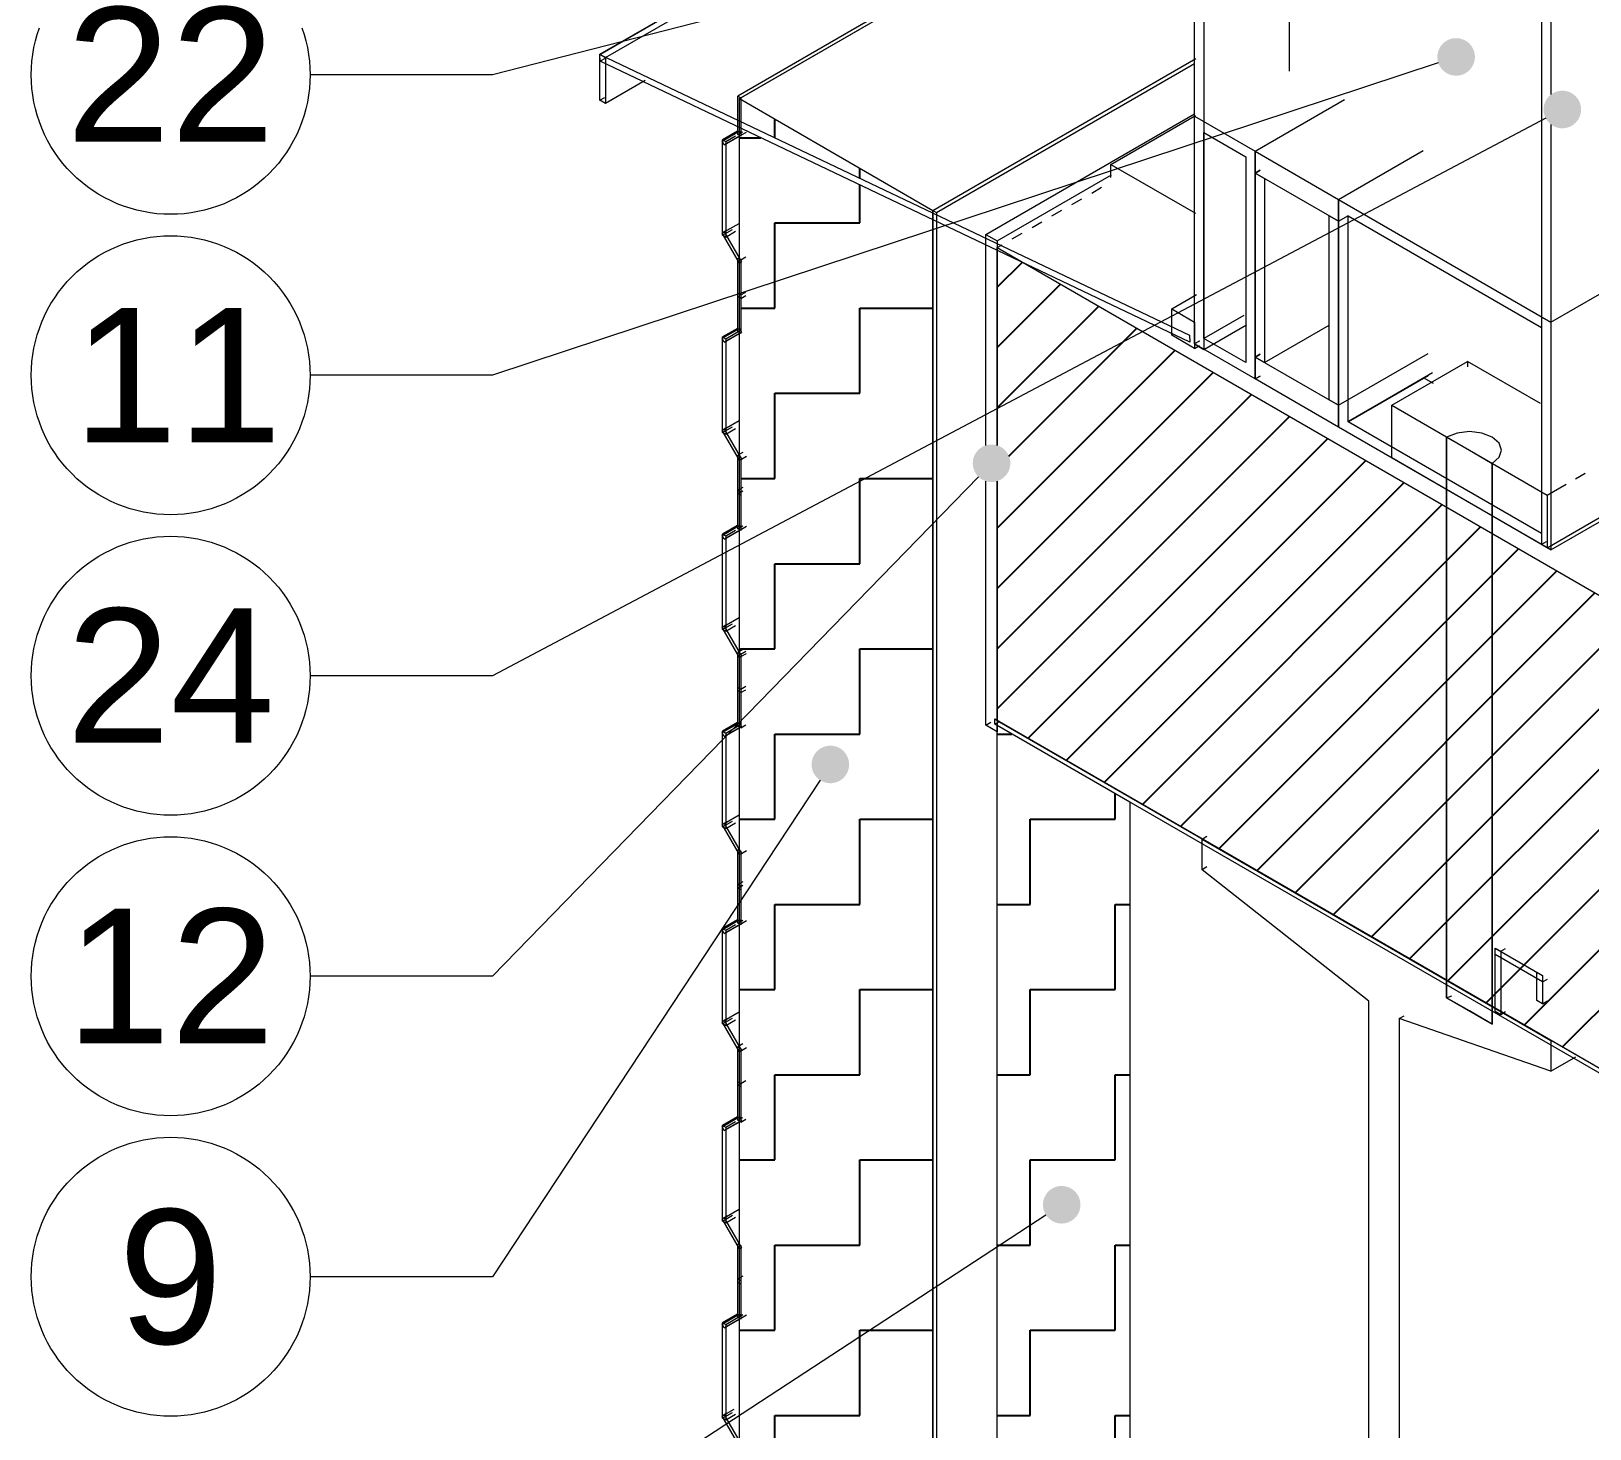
# Model space of a CAD drawing. Header units: millimetres. Extents: x 0 to 297, y 0 to 420.
# Drawn here: x 57.58 to 86.64, y 201.37 to 227.41 of the extents above; entities that cross this region are included whole.
import ezdxf

# ---------------------------------------------------------------- set-up
doc = ezdxf.new("R2010")
doc.units = ezdxf.units.MM
for name, color, linetype in [('2-DETALLES-ARISTAS', 7, 'Continuous'), ('2-DETALLES-RAYADOS', 8, 'Continuous'), ('3-TEXTOS', 7, 'Continuous')]:
    doc.layers.add(name, color=color, linetype=linetype)
doc.styles.add('ARIAL', font='arial.ttf')

msp = doc.modelspace()

# ---------------------------------------------------------------- hatches: boundary and pattern name
at = {"layer": '2-DETALLES-RAYADOS'}
h = msp.add_hatch(dxfattribs=at)
h.set_pattern_fill('ZIGZAG', scale=0.25)
h.paths.add_polyline_path([(74.386, 224.074), (74.386, 224.074), (74.386, 224.074), (74.386, 224.074), (70.808, 226.14), (70.808, 225.727), (74.386, 224.023), (74.386, 224.074)])
h = msp.add_hatch(dxfattribs=at)
h.set_pattern_fill('ZIGZAG', scale=0.25)
h.paths.add_polyline_path([(70.791, 221.789), (70.78, 221.783), (70.78, 219.507), (70.791, 219.487), (70.808, 219.477), (70.808, 219.458), (70.82, 219.438), (70.82, 219.438), (70.808, 219.431), (70.808, 218.824), (70.808, 218.759), (70.808, 218.759), (70.808, 218.759), (70.808, 218.152), (70.82, 218.131), (70.808, 218.125), (70.808, 218.106), (70.808, 218.106), (70.808, 218.106), (70.808, 218.106), (70.791, 218.115), (70.78, 218.108), (70.78, 215.833), (70.791, 215.813), (70.808, 215.803), (70.808, 215.784), (70.82, 215.764), (70.808, 215.757), (70.808, 215.15), (70.808, 215.085), (70.808, 215.085), (70.808, 215.085), (70.808, 214.431), (70.808, 214.431), (70.808, 214.431), (70.808, 214.431), (70.78, 214.448), (70.78, 198.885), (70.78, 198.885), (70.78, 198.885), (70.78, 198.885), (74.386, 196.803), (74.386, 223.901), (70.808, 225.604), (70.808, 225.5), (70.82, 225.48), (70.808, 225.473), (70.808, 225.454), (70.808, 225.454), (70.808, 225.454), (70.808, 225.454), (70.791, 225.464), (70.78, 225.457), (70.78, 223.181), (70.791, 223.161), (70.808, 223.152), (70.808, 223.132), (70.82, 223.112), (70.82, 223.112), (70.808, 223.105), (70.808, 222.498), (70.808, 222.433), (70.808, 222.433), (70.808, 222.433), (70.808, 221.826), (70.82, 221.806), (70.808, 221.799), (70.808, 221.78), (70.808, 221.78), (70.808, 221.78), (70.808, 221.78)])
h.paths.add_polyline_path([(72.825, 213.712), (72.82, 213.679), (72.812, 213.645), (72.8, 213.613), (72.785, 213.582), (72.768, 213.552), (72.747, 213.525), (72.724, 213.499), (72.699, 213.476), (72.671, 213.456), (72.642, 213.438), (72.611, 213.424), (72.578, 213.412), (72.545, 213.404), (72.511, 213.399), (72.477, 213.397), (72.442, 213.399), (72.408, 213.404), (72.375, 213.412), (72.343, 213.424), (72.312, 213.438), (72.282, 213.456), (72.255, 213.476), (72.229, 213.499), (72.206, 213.525), (72.186, 213.552), (72.168, 213.582), (72.153, 213.613), (72.142, 213.645), (72.133, 213.679), (72.128, 213.712), (72.127, 213.747), (72.128, 213.781), (72.133, 213.815), (72.142, 213.848), (72.153, 213.881), (72.168, 213.912), (72.186, 213.941), (72.206, 213.969), (72.229, 213.994), (72.255, 214.018), (72.282, 214.038), (72.312, 214.056), (72.343, 214.07), (72.375, 214.082), (72.408, 214.09), (72.442, 214.095), (72.477, 214.097), (72.511, 214.095), (72.545, 214.09), (72.578, 214.082), (72.611, 214.07), (72.642, 214.056), (72.671, 214.038), (72.699, 214.018), (72.724, 213.994), (72.747, 213.969), (72.768, 213.941), (72.785, 213.912), (72.8, 213.881), (72.812, 213.848), (72.82, 213.815), (72.825, 213.781), (72.827, 213.747)])
h = msp.add_hatch(dxfattribs=at)
h.set_pattern_fill('ANSI31', scale=0.25)
h.paths.add_polyline_path([(103.956, 202.782), (103.966, 202.758), (103.985, 202.747), (103.985, 202.747), (103.985, 202.712), (106.441, 196.757), (112.075, 193.505), (112.075, 193.505), (112.075, 202.315), (112.075, 202.315), (75.588, 223.38), (75.588, 219.694), (75.616, 219.684), (75.647, 219.669), (75.676, 219.651), (75.704, 219.631), (75.729, 219.608), (75.753, 219.582), (75.773, 219.555), (75.79, 219.525), (75.805, 219.494), (75.817, 219.462), (75.825, 219.429), (75.83, 219.395), (75.832, 219.36), (75.83, 219.326), (75.825, 219.292), (75.817, 219.259), (75.805, 219.226), (75.79, 219.195), (75.773, 219.166), (75.753, 219.138), (75.729, 219.113), (75.704, 219.09), (75.676, 219.069), (75.647, 219.052), (75.616, 219.037), (75.588, 219.027), (75.588, 214.562), (75.573, 214.567), (75.585, 214.563), (75.588, 214.562), (92.134, 205.009), (94.567, 208.099), (94.567, 208.185), (103.931, 202.779)])
h.paths.add_polyline_path([(101.805, 207.245), (101.805, 207.245), (101.857, 207.071), (101.805, 206.956), (101.68, 206.969), (101.68, 206.969), (101.68, 206.969), (101.555, 207.1), (101.555, 207.1), (101.503, 207.275), (101.555, 207.389), (101.68, 207.377), (101.68, 207.377), (101.68, 207.377)])
h.paths.add_polyline_path([(109.594, 200.649), (109.589, 200.615), (109.581, 200.582), (109.569, 200.549), (109.555, 200.518), (109.537, 200.489), (109.517, 200.461), (109.493, 200.436), (109.468, 200.412), (109.44, 200.392), (109.411, 200.374), (109.38, 200.36), (109.347, 200.348), (109.314, 200.34), (109.28, 200.335), (109.246, 200.333), (109.211, 200.335), (109.178, 200.34), (109.145, 200.348), (109.112, 200.36), (109.081, 200.374), (109.051, 200.392), (109.024, 200.412), (108.998, 200.436), (108.975, 200.461), (108.955, 200.489), (108.937, 200.518), (108.923, 200.549), (108.911, 200.582), (108.903, 200.615), (108.898, 200.649), (108.896, 200.683), (108.898, 200.718), (108.903, 200.751), (108.911, 200.784), (108.923, 200.817), (108.937, 200.848), (108.955, 200.878), (108.975, 200.905), (108.998, 200.931), (109.024, 200.954), (109.051, 200.974), (109.081, 200.992), (109.112, 201.006), (109.145, 201.018), (109.178, 201.026), (109.211, 201.031), (109.246, 201.033), (109.28, 201.031), (109.314, 201.026), (109.347, 201.018), (109.38, 201.006), (109.411, 200.992), (109.44, 200.974), (109.468, 200.954), (109.493, 200.931), (109.517, 200.905), (109.537, 200.878), (109.555, 200.848), (109.569, 200.817), (109.581, 200.785), (109.589, 200.751), (109.594, 200.718), (109.596, 200.683)])
h = msp.add_hatch(dxfattribs=at)
h.set_pattern_fill('ZIGZAG', scale=0.25)
h.paths.add_polyline_path([(75.588, 214.472), (75.588, 214.358), (75.588, 196.191), (78.063, 194.762), (78.063, 213.043)])
h.paths.add_polyline_path([(77.138, 205.507), (77.133, 205.473), (77.125, 205.44), (77.113, 205.407), (77.099, 205.376), (77.081, 205.347), (77.061, 205.319), (77.037, 205.294), (77.012, 205.27), (76.984, 205.25), (76.955, 205.233), (76.924, 205.218), (76.891, 205.206), (76.858, 205.198), (76.824, 205.193), (76.79, 205.191), (76.756, 205.193), (76.722, 205.198), (76.689, 205.206), (76.656, 205.218), (76.625, 205.233), (76.596, 205.25), (76.568, 205.27), (76.543, 205.294), (76.519, 205.319), (76.499, 205.347), (76.481, 205.376), (76.467, 205.407), (76.455, 205.44), (76.447, 205.473), (76.442, 205.507), (76.44, 205.541), (76.442, 205.576), (76.447, 205.609), (76.455, 205.643), (76.467, 205.675), (76.481, 205.706), (76.499, 205.736), (76.519, 205.763), (76.543, 205.789), (76.568, 205.812), (76.596, 205.832), (76.625, 205.85), (76.656, 205.865), (76.689, 205.876), (76.722, 205.885), (76.756, 205.89), (76.79, 205.891), (76.824, 205.89), (76.858, 205.885), (76.891, 205.876), (76.924, 205.865), (76.955, 205.85), (76.984, 205.832), (77.012, 205.812), (77.037, 205.789), (77.061, 205.763), (77.081, 205.736), (77.099, 205.706), (77.113, 205.675), (77.125, 205.643), (77.133, 205.609), (77.138, 205.576), (77.14, 205.541)])
at = {"layer": '3-TEXTOS'}
h = msp.add_hatch(color=7, dxfattribs=at)
h.dxf.hatch_style = 1
h.paths.add_polyline_path([(84.494, 226.933), (84.492, 226.899), (84.487, 226.865), (84.479, 226.832), (84.467, 226.799), (84.452, 226.768), (84.435, 226.739), (84.415, 226.711), (84.391, 226.686), (84.366, 226.663), (84.338, 226.642), (84.309, 226.625), (84.278, 226.61), (84.245, 226.598), (84.212, 226.59), (84.178, 226.585), (84.144, 226.583), (84.109, 226.585), (84.076, 226.59), (84.042, 226.598), (84.01, 226.61), (83.979, 226.625), (83.949, 226.642), (83.922, 226.663), (83.896, 226.686), (83.873, 226.711), (83.853, 226.739), (83.835, 226.768), (83.82, 226.799), (83.809, 226.832), (83.801, 226.865), (83.796, 226.899), (83.794, 226.933), (83.796, 226.968), (83.801, 227.002), (83.809, 227.035), (83.82, 227.067), (83.835, 227.098), (83.853, 227.128), (83.873, 227.155), (83.896, 227.181), (83.922, 227.204), (83.949, 227.224), (83.979, 227.242), (84.01, 227.257), (84.042, 227.268), (84.076, 227.277), (84.109, 227.282), (84.144, 227.283), (84.178, 227.282), (84.212, 227.277), (84.245, 227.268), (84.278, 227.257), (84.309, 227.242), (84.338, 227.224), (84.366, 227.204), (84.391, 227.181), (84.415, 227.155), (84.435, 227.128), (84.452, 227.098), (84.467, 227.067), (84.479, 227.035), (84.487, 227.002), (84.492, 226.968)])
h = msp.add_hatch(color=7, dxfattribs=at)
h.dxf.hatch_style = 1
h.paths.add_polyline_path([(86.474, 225.953), (86.472, 225.919), (86.467, 225.885), (86.459, 225.852), (86.447, 225.82), (86.432, 225.788), (86.415, 225.759), (86.394, 225.732), (86.371, 225.706), (86.346, 225.683), (86.318, 225.662), (86.289, 225.645), (86.258, 225.63), (86.225, 225.618), (86.192, 225.61), (86.158, 225.605), (86.124, 225.603), (86.089, 225.605), (86.055, 225.61), (86.022, 225.618), (85.99, 225.63), (85.959, 225.645), (85.929, 225.662), (85.902, 225.683), (85.876, 225.706), (85.853, 225.732), (85.833, 225.759), (85.815, 225.788), (85.8, 225.82), (85.789, 225.852), (85.78, 225.885), (85.775, 225.919), (85.774, 225.953), (85.775, 225.988), (85.78, 226.022), (85.789, 226.055), (85.8, 226.087), (85.815, 226.119), (85.833, 226.148), (85.853, 226.175), (85.876, 226.201), (85.902, 226.224), (85.929, 226.245), (85.959, 226.262), (85.99, 226.277), (86.022, 226.288), (86.055, 226.297), (86.089, 226.302), (86.124, 226.303), (86.158, 226.302), (86.192, 226.297), (86.225, 226.288), (86.258, 226.277), (86.289, 226.262), (86.318, 226.245), (86.346, 226.224), (86.371, 226.201), (86.394, 226.175), (86.415, 226.148), (86.432, 226.119), (86.447, 226.087), (86.459, 226.055), (86.467, 226.022), (86.472, 225.988)])
h = msp.add_hatch(color=7, dxfattribs=at)
h.dxf.hatch_style = 1
h.paths.add_polyline_path([(75.832, 219.36), (75.83, 219.326), (75.825, 219.292), (75.817, 219.259), (75.805, 219.226), (75.79, 219.195), (75.773, 219.166), (75.753, 219.138), (75.729, 219.113), (75.704, 219.09), (75.676, 219.069), (75.647, 219.052), (75.616, 219.037), (75.583, 219.025), (75.55, 219.017), (75.516, 219.012), (75.482, 219.01), (75.447, 219.012), (75.414, 219.017), (75.38, 219.025), (75.348, 219.037), (75.317, 219.052), (75.287, 219.069), (75.26, 219.09), (75.234, 219.113), (75.211, 219.138), (75.191, 219.166), (75.173, 219.195), (75.158, 219.226), (75.147, 219.259), (75.139, 219.292), (75.134, 219.326), (75.132, 219.36), (75.134, 219.395), (75.139, 219.429), (75.147, 219.462), (75.158, 219.494), (75.173, 219.525), (75.191, 219.555), (75.211, 219.582), (75.234, 219.608), (75.26, 219.631), (75.287, 219.651), (75.317, 219.669), (75.348, 219.684), (75.38, 219.695), (75.414, 219.704), (75.447, 219.709), (75.482, 219.71), (75.516, 219.709), (75.55, 219.704), (75.583, 219.695), (75.616, 219.684), (75.647, 219.669), (75.676, 219.651), (75.704, 219.631), (75.729, 219.608), (75.753, 219.582), (75.773, 219.555), (75.79, 219.525), (75.805, 219.494), (75.817, 219.462), (75.825, 219.429), (75.83, 219.395)])
h = msp.add_hatch(color=7, dxfattribs=at)
h.dxf.hatch_style = 1
h.paths.add_polyline_path([(72.827, 213.747), (72.825, 213.712), (72.82, 213.679), (72.812, 213.645), (72.8, 213.613), (72.785, 213.582), (72.768, 213.552), (72.747, 213.525), (72.724, 213.499), (72.699, 213.476), (72.671, 213.456), (72.642, 213.438), (72.611, 213.424), (72.578, 213.412), (72.545, 213.404), (72.511, 213.399), (72.477, 213.397), (72.442, 213.399), (72.408, 213.404), (72.375, 213.412), (72.343, 213.424), (72.312, 213.438), (72.282, 213.456), (72.255, 213.476), (72.229, 213.499), (72.206, 213.525), (72.186, 213.552), (72.168, 213.582), (72.153, 213.613), (72.142, 213.645), (72.133, 213.679), (72.128, 213.712), (72.127, 213.747), (72.128, 213.781), (72.133, 213.815), (72.142, 213.848), (72.153, 213.881), (72.168, 213.912), (72.186, 213.941), (72.206, 213.969), (72.229, 213.994), (72.255, 214.018), (72.282, 214.038), (72.312, 214.056), (72.343, 214.07), (72.375, 214.082), (72.408, 214.09), (72.442, 214.095), (72.477, 214.097), (72.511, 214.095), (72.545, 214.09), (72.578, 214.082), (72.611, 214.07), (72.642, 214.056), (72.671, 214.038), (72.699, 214.018), (72.724, 213.994), (72.747, 213.969), (72.768, 213.941), (72.785, 213.912), (72.8, 213.881), (72.812, 213.848), (72.82, 213.815), (72.825, 213.781)])
h = msp.add_hatch(color=7, dxfattribs=at)
h.dxf.hatch_style = 1
h.paths.add_polyline_path([(77.14, 205.541), (77.138, 205.507), (77.133, 205.473), (77.125, 205.44), (77.113, 205.407), (77.099, 205.376), (77.081, 205.347), (77.061, 205.319), (77.037, 205.294), (77.012, 205.27), (76.984, 205.25), (76.955, 205.233), (76.924, 205.218), (76.891, 205.206), (76.858, 205.198), (76.824, 205.193), (76.79, 205.191), (76.756, 205.193), (76.722, 205.198), (76.689, 205.206), (76.656, 205.218), (76.625, 205.233), (76.596, 205.25), (76.568, 205.27), (76.543, 205.294), (76.519, 205.319), (76.499, 205.347), (76.481, 205.376), (76.467, 205.407), (76.455, 205.44), (76.447, 205.473), (76.442, 205.507), (76.44, 205.541), (76.442, 205.576), (76.447, 205.609), (76.455, 205.643), (76.467, 205.675), (76.481, 205.706), (76.499, 205.736), (76.519, 205.763), (76.543, 205.789), (76.568, 205.812), (76.596, 205.832), (76.625, 205.85), (76.656, 205.865), (76.689, 205.876), (76.722, 205.885), (76.756, 205.89), (76.79, 205.891), (76.824, 205.89), (76.858, 205.885), (76.891, 205.876), (76.924, 205.865), (76.955, 205.85), (76.984, 205.832), (77.012, 205.812), (77.037, 205.789), (77.061, 205.763), (77.081, 205.736), (77.099, 205.706), (77.113, 205.675), (77.125, 205.643), (77.133, 205.609), (77.138, 205.576)])

# ---------------------------------------------------------------- linework, layer by layer
at = {"layer": '2-DETALLES-ARISTAS', "color": 7, "lineweight": 18}
for p, q in [((81.033, 235.954), (81.033, 226.669)), ((79.265, 221.584), (79.265, 235.138)), ((79.442, 235.036), (79.442, 221.482)), ((68.177, 226.98), (79.277, 233.389)), ((68.181, 226.983), (79.282, 233.392)), ((68.287, 226.922), (79.295, 233.277)), ((79.354, 231.172), (70.751, 226.205)), ((70.78, 226.156), (79.29, 231.07)), ((70.808, 226.173), (79.319, 231.086)), ((85.735, 231.299), (85.735, 217.848)), ((85.912, 231.3), (85.912, 226.232)), ((68.177, 226.98), (79.172, 221.745)), ((68.186, 226.853), (68.177, 226.98)), ((68.181, 226.983), (68.287, 226.922)), ((68.181, 226.126), (68.181, 226.983)), ((68.278, 226.906), (68.186, 226.853)), ((79.181, 221.617), (68.186, 226.853)), ((68.287, 226.922), (68.287, 226.064)), ((74.386, 224.074), (79.289, 226.905)), ((74.386, 224.074), (79.289, 226.905)), ((74.457, 224.033), (79.267, 226.811)), ((69.027, 226.492), (68.287, 226.064)), ((68.181, 226.126), (68.274, 226.179)), ((68.287, 226.064), (68.181, 226.126)), ((70.751, 225.487), (70.751, 226.205)), ((70.751, 226.205), (70.808, 226.173)), ((70.78, 226.156), (74.386, 224.074)), ((70.78, 198.885), (70.78, 226.156)), ((70.808, 226.173), (70.808, 225.454)), ((80.396, 225.176), (82.065, 226.14)), ((80.396, 225.176), (82.065, 226.14)), ((75.376, 223.625), (79.269, 225.873)), ((77.709, 224.931), (79.286, 225.842)), ((79.265, 225.83), (80.396, 225.176)), ((79.265, 221.584), (79.265, 225.83)), ((70.457, 225.363), (70.78, 225.549)), ((70.457, 225.363), (70.734, 225.523)), ((70.746, 225.549), (70.469, 225.389)), ((70.751, 225.487), (70.844, 225.54)), ((70.78, 225.549), (70.82, 225.48)), ((70.82, 225.48), (70.912, 225.533)), ((79.442, 221.686), (79.442, 225.523)), ((79.442, 225.523), (80.22, 225.074)), ((85.912, 225.675), (85.912, 217.746)), ((70.497, 225.294), (70.457, 225.363)), ((70.469, 223.609), (70.469, 225.389)), ((70.469, 225.389), (70.525, 225.356)), ((70.82, 225.48), (70.497, 225.294)), ((70.497, 225.294), (70.774, 225.454)), ((70.525, 225.356), (70.71, 225.463)), ((70.525, 225.356), (70.525, 223.576)), ((70.808, 225.454), (70.751, 225.487)), ((77.709, 224.931), (79.284, 224.023)), ((77.709, 224.687), (77.709, 224.931)), ((80.22, 225.074), (80.22, 221.237)), ((80.396, 225.176), (80.396, 220.931)), ((80.396, 225.176), (81.952, 224.278)), ((80.396, 224.768), (80.396, 225.176)), ((81.952, 224.278), (83.528, 225.188)), ((81.952, 224.278), (83.528, 225.188)), ((75.588, 223.503), (77.72, 224.733)), ((80.489, 224.822), (80.396, 224.768)), ((80.396, 224.768), (80.489, 224.822)), ((81.952, 223.87), (80.396, 224.768)), ((80.396, 224.768), (80.573, 224.666)), ((80.396, 221.339), (80.396, 224.768)), ((80.573, 224.666), (80.573, 221.237)), ((77.349, 224.397), (77.534, 224.504)), ((85.912, 221.992), (90.361, 224.561)), ((74.386, 224.074), (74.386, 196.803)), ((74.386, 224.074), (74.457, 224.033)), ((74.386, 196.803), (74.386, 224.074)), ((76.608, 223.969), (76.793, 224.076)), ((76.978, 224.183), (77.164, 224.29)), ((81.952, 224.278), (85.912, 221.992)), ((81.952, 220.032), (81.952, 224.278)), ((81.952, 224.278), (81.952, 223.87)), ((70.497, 223.671), (70.774, 223.831)), ((74.457, 224.033), (74.457, 196.762)), ((76.237, 223.755), (76.422, 223.862)), ((81.775, 223.972), (81.952, 223.87)), ((81.775, 220.543), (81.775, 223.972)), ((81.952, 223.87), (82.137, 223.977)), ((81.952, 223.87), (82.137, 223.977)), ((81.952, 223.87), (81.952, 220.441)), ((82.129, 220.135), (82.129, 223.972)), ((82.129, 223.972), (85.735, 221.89)), ((70.549, 223.702), (70.457, 223.648)), ((70.457, 223.648), (70.497, 223.671)), ((70.78, 223.089), (70.457, 223.648)), ((70.469, 223.609), (70.654, 223.716)), ((70.525, 223.576), (70.469, 223.609)), ((70.497, 223.671), (70.82, 223.112)), ((70.525, 223.576), (70.71, 223.683)), ((75.376, 223.625), (75.588, 223.503)), ((75.376, 219.694), (75.376, 223.625)), ((75.588, 223.503), (75.588, 219.694)), ((75.866, 223.541), (76.051, 223.648)), ((70.751, 222.466), (70.751, 223.184)), ((70.751, 223.184), (70.808, 223.152)), ((70.808, 223.152), (70.9, 223.205)), ((75.588, 223.38), (75.681, 223.434)), ((75.588, 223.38), (112.075, 202.315)), ((75.588, 219.694), (75.588, 223.38)), ((70.82, 223.112), (70.78, 223.089)), ((70.808, 223.152), (70.808, 222.433)), ((70.751, 221.812), (70.751, 222.531)), ((70.751, 222.531), (70.808, 222.498)), ((70.808, 222.433), (70.751, 222.466)), ((70.808, 222.498), (70.9, 222.552)), ((70.808, 222.498), (70.808, 221.78)), ((70.808, 222.433), (70.9, 222.486)), ((78.841, 222.237), (79.304, 222.505)), ((78.841, 222.237), (79.265, 221.992)), ((78.841, 221.747), (78.841, 222.237)), ((80.183, 222.114), (79.442, 221.686)), ((70.457, 221.689), (70.78, 221.875)), ((70.457, 221.689), (70.734, 221.849)), ((70.746, 221.875), (70.469, 221.714)), ((70.82, 221.806), (70.497, 221.619)), ((70.497, 221.619), (70.774, 221.78)), ((70.525, 221.682), (70.803, 221.842)), ((70.808, 221.78), (70.751, 221.812)), ((70.78, 221.875), (70.82, 221.806)), ((79.265, 221.502), (78.841, 221.747)), ((79.172, 221.745), (79.181, 221.617)), ((79.265, 221.992), (79.265, 221.502)), ((79.442, 221.482), (80.237, 221.941)), ((80.573, 221.237), (81.778, 221.933)), ((85.735, 221.89), (85.735, 218.052)), ((85.912, 221.992), (85.912, 217.746)), ((70.497, 221.619), (70.457, 221.689)), ((70.469, 219.935), (70.469, 221.714)), ((70.469, 221.714), (70.525, 221.682)), ((70.525, 221.682), (70.525, 219.902)), ((79.358, 221.637), (79.265, 221.584)), ((79.353, 221.635), (79.265, 221.584)), ((80.396, 220.931), (79.265, 221.584)), ((79.265, 221.584), (79.442, 221.482)), ((79.265, 221.502), (79.358, 221.556)), ((80.22, 221.237), (79.442, 221.686)), ((80.396, 221.339), (80.489, 221.392)), ((80.489, 221.392), (80.396, 221.339)), ((80.396, 221.339), (81.952, 220.441)), ((80.396, 220.931), (80.396, 221.339)), ((80.573, 221.237), (80.396, 221.339)), ((81.952, 220.441), (83.62, 221.404)), ((81.952, 220.441), (83.62, 221.404)), ((82.942, 220.441), (84.356, 221.257)), ((85.715, 220.473), (84.356, 221.257)), ((84.356, 221.257), (84.356, 221.159)), ((80.396, 220.931), (80.489, 220.984)), ((80.489, 220.984), (80.396, 220.931)), ((81.952, 220.032), (80.396, 220.931)), ((83.704, 221.044), (82.129, 220.135)), ((83.62, 220.996), (82.137, 220.14)), ((82.137, 220.14), (83.62, 220.996)), ((83.531, 220.958), (83.717, 220.851)), ((81.952, 220.441), (81.775, 220.543)), ((81.952, 220.441), (81.952, 220.032)), ((82.942, 220.441), (85.841, 218.767)), ((82.942, 219.461), (82.942, 220.441)), ((70.549, 220.027), (70.457, 219.974)), ((70.457, 219.974), (70.497, 219.997)), ((70.469, 219.935), (70.654, 220.041)), ((70.497, 219.997), (70.774, 220.157)), ((70.497, 219.997), (70.82, 219.438)), ((70.525, 219.902), (70.71, 220.009)), ((85.912, 217.746), (81.952, 220.032)), ((85.735, 218.052), (82.129, 220.135)), ((70.78, 219.415), (70.457, 219.974)), ((70.525, 219.902), (70.469, 219.935)), ((84.162, 219.924), (83.967, 219.849)), ((83.967, 219.849), (83.967, 209.398)), ((84.816, 219.359), (83.967, 219.849)), ((83.967, 209.398), (83.967, 219.849)), ((83.967, 219.849), (84.391, 219.604)), ((84.391, 219.95), (84.162, 219.924)), ((84.621, 219.924), (84.391, 219.95)), ((84.816, 219.849), (84.621, 219.924)), ((84.946, 219.736), (84.816, 219.849)), ((84.991, 219.604), (84.946, 219.736)), ((70.844, 219.563), (70.751, 219.51)), ((70.751, 218.791), (70.751, 219.51)), ((70.751, 219.51), (70.808, 219.477)), ((70.82, 219.438), (70.78, 219.415)), ((70.808, 219.477), (70.808, 218.759)), ((70.82, 219.438), (70.912, 219.491)), ((85.841, 217.787), (82.942, 219.461)), ((84.391, 219.604), (84.816, 219.359)), ((84.816, 219.359), (84.946, 219.471)), ((84.946, 219.471), (84.991, 219.604)), ((84.816, 208.908), (84.816, 219.359)), ((84.816, 219.359), (84.816, 208.908)), ((86.371, 219.073), (86.548, 219.175)), ((70.844, 218.91), (70.751, 218.857)), ((70.751, 218.138), (70.751, 218.857)), ((70.751, 218.857), (70.808, 218.824)), ((70.751, 218.791), (70.844, 218.845)), ((70.808, 218.824), (70.808, 218.106)), ((75.376, 214.48), (75.376, 219.027)), ((75.588, 214.562), (75.588, 219.027)), ((75.588, 219.027), (75.588, 214.358)), ((85.841, 218.767), (86.195, 218.971)), ((70.808, 218.759), (70.751, 218.791)), ((85.841, 218.767), (85.841, 217.787)), ((85.841, 217.787), (87.255, 218.604)), ((85.912, 217.746), (87.766, 218.817)), ((85.912, 217.746), (87.679, 218.767)), ((70.457, 218.014), (70.78, 218.201)), ((70.457, 218.014), (70.734, 218.175)), ((70.497, 217.945), (70.457, 218.014)), ((70.746, 218.2), (70.469, 218.04)), ((70.469, 216.26), (70.469, 218.04)), ((70.469, 218.04), (70.525, 218.008)), ((70.82, 218.131), (70.497, 217.945)), ((70.497, 217.945), (70.774, 218.105)), ((70.525, 218.008), (70.71, 218.114)), ((70.525, 218.008), (70.525, 216.228)), ((70.751, 218.138), (70.844, 218.192)), ((70.808, 218.106), (70.751, 218.138)), ((70.78, 218.201), (70.82, 218.131)), ((70.82, 218.131), (70.912, 218.185)), ((85.823, 217.899), (85.735, 217.848)), ((85.735, 217.848), (85.912, 217.746)), ((70.549, 216.353), (70.457, 216.3)), ((70.457, 216.3), (70.497, 216.323)), ((70.78, 215.741), (70.457, 216.3)), ((70.469, 216.26), (70.654, 216.367)), ((70.525, 216.228), (70.469, 216.26)), ((70.497, 216.323), (70.774, 216.483)), ((70.497, 216.323), (70.82, 215.764)), ((70.525, 216.228), (70.71, 216.334)), ((70.844, 215.889), (70.751, 215.836)), ((70.751, 215.117), (70.751, 215.836)), ((70.751, 215.836), (70.808, 215.803)), ((70.82, 215.764), (70.78, 215.741)), ((70.808, 215.803), (70.9, 215.856)), ((70.808, 215.803), (70.808, 215.085)), ((70.82, 215.764), (70.912, 215.817)), ((70.751, 214.464), (70.751, 215.183)), ((70.751, 215.183), (70.808, 215.15)), ((70.808, 215.085), (70.751, 215.117)), ((70.808, 215.15), (70.9, 215.203)), ((70.808, 215.15), (70.808, 214.431)), ((70.808, 215.085), (70.9, 215.138)), ((70.457, 214.34), (70.78, 214.527)), ((70.457, 214.34), (70.734, 214.5)), ((70.746, 214.526), (70.469, 214.366)), ((70.525, 214.333), (70.803, 214.494)), ((70.808, 214.431), (70.751, 214.464)), ((70.78, 214.527), (70.82, 214.457)), ((70.808, 214.431), (70.9, 214.485)), ((75.376, 214.48), (75.469, 214.534)), ((75.588, 214.358), (75.376, 214.48)), ((75.546, 214.595), (92.177, 204.993)), ((75.546, 214.497), (75.546, 214.595)), ((75.638, 214.55), (75.546, 214.497)), ((92.177, 204.895), (75.546, 214.497)), ((92.134, 205.009), (75.588, 214.562)), ((75.588, 214.48), (78.063, 213.051)), ((75.588, 196.191), (75.588, 214.48)), ((70.497, 214.271), (70.457, 214.34)), ((70.469, 212.586), (70.469, 214.366)), ((70.469, 214.366), (70.525, 214.333)), ((70.82, 214.457), (70.497, 214.271)), ((70.497, 214.271), (70.774, 214.431)), ((70.525, 214.333), (70.525, 212.553)), ((78.063, 213.051), (78.063, 194.762)), ((70.497, 212.649), (70.774, 212.809)), ((70.549, 212.679), (70.457, 212.625)), ((70.457, 212.625), (70.497, 212.649)), ((70.78, 212.066), (70.457, 212.625)), ((70.469, 212.586), (70.654, 212.693)), ((70.525, 212.553), (70.469, 212.586)), ((70.497, 212.649), (70.82, 212.089)), ((70.525, 212.553), (70.71, 212.66)), ((70.751, 211.443), (70.751, 212.161)), ((70.751, 212.161), (70.808, 212.129)), ((70.82, 212.089), (70.912, 212.143)), ((79.406, 212.357), (79.499, 212.411)), ((79.406, 212.357), (85.912, 208.602)), ((79.406, 211.786), (79.406, 212.357)), ((70.82, 212.089), (70.78, 212.066)), ((70.808, 212.129), (70.808, 211.41)), ((70.844, 211.562), (70.751, 211.508)), ((79.499, 211.839), (79.406, 211.786)), ((82.518, 209.336), (79.406, 211.786)), ((70.751, 210.79), (70.751, 211.508)), ((70.751, 211.508), (70.808, 211.476)), ((70.751, 211.443), (70.844, 211.496)), ((70.808, 211.41), (70.751, 211.443)), ((70.808, 211.476), (70.808, 210.757)), ((70.457, 210.666), (70.78, 210.852)), ((70.457, 210.666), (70.734, 210.826)), ((70.746, 210.852), (70.469, 210.692)), ((70.469, 208.912), (70.469, 210.692)), ((70.469, 210.692), (70.525, 210.659)), ((70.82, 210.783), (70.497, 210.597)), ((70.497, 210.597), (70.774, 210.757)), ((70.525, 210.659), (70.71, 210.766)), ((70.751, 210.79), (70.844, 210.843)), ((70.808, 210.757), (70.751, 210.79)), ((70.78, 210.852), (70.82, 210.783)), ((70.82, 210.783), (70.912, 210.836)), ((70.497, 210.597), (70.457, 210.666)), ((70.525, 210.659), (70.525, 208.879)), ((84.869, 210.326), (84.975, 210.265)), ((84.869, 209.142), (84.869, 210.326)), ((84.869, 210.326), (85.753, 209.816)), ((84.869, 210.204), (84.869, 210.326)), ((85.753, 209.694), (84.869, 210.204)), ((84.975, 210.265), (85.067, 210.319)), ((84.975, 210.265), (84.975, 209.081)), ((85.647, 209.347), (85.647, 209.877)), ((85.647, 209.877), (85.753, 209.816)), ((85.753, 209.816), (85.753, 209.694)), ((85.753, 209.816), (85.753, 209.285)), ((85.753, 209.694), (85.845, 209.747)), ((82.518, 199.827), (82.518, 209.336)), ((83.967, 209.398), (84.065, 209.435)), ((83.967, 209.398), (84.816, 208.908)), ((84.391, 209.153), (83.967, 209.398)), ((85.753, 209.285), (85.647, 209.347)), ((85.753, 209.285), (85.845, 209.339)), ((70.549, 209.005), (70.457, 208.951)), ((70.457, 208.951), (70.497, 208.974)), ((70.78, 208.392), (70.457, 208.951)), ((70.469, 208.912), (70.654, 209.019)), ((70.497, 208.974), (70.774, 209.135)), ((70.497, 208.974), (70.82, 208.415)), ((70.525, 208.879), (70.71, 208.986)), ((83.083, 209.01), (83.176, 209.063)), ((83.083, 209.01), (83.083, 199.827)), ((85.912, 208.03), (83.083, 209.01)), ((84.816, 208.908), (84.391, 209.153)), ((84.975, 209.081), (84.869, 209.142)), ((85.067, 209.135), (84.975, 209.081)), ((70.525, 208.879), (70.469, 208.912)), ((70.844, 208.541), (70.751, 208.487)), ((70.751, 207.769), (70.751, 208.487)), ((70.751, 208.487), (70.808, 208.455)), ((70.82, 208.415), (70.78, 208.392)), ((70.808, 208.455), (70.808, 207.736)), ((70.82, 208.415), (70.912, 208.469)), ((85.912, 208.602), (85.912, 208.03)), ((85.912, 208.03), (86.375, 208.298)), ((70.751, 207.116), (70.751, 207.834)), ((70.751, 207.834), (70.808, 207.801)), ((70.751, 207.769), (70.844, 207.822)), ((70.808, 207.801), (70.9, 207.855)), ((70.808, 207.801), (70.808, 207.083)), ((70.808, 207.736), (70.751, 207.769)), ((70.457, 206.992), (70.78, 207.178)), ((70.457, 206.992), (70.734, 207.152)), ((70.497, 206.922), (70.457, 206.992)), ((70.746, 207.178), (70.469, 207.018)), ((70.469, 205.238), (70.469, 207.018)), ((70.469, 207.018), (70.525, 206.985)), ((70.82, 207.109), (70.497, 206.922)), ((70.497, 206.922), (70.774, 207.083)), ((70.525, 206.985), (70.71, 207.092)), ((70.525, 206.985), (70.525, 205.205)), ((70.751, 207.116), (70.844, 207.169)), ((70.808, 207.083), (70.751, 207.116)), ((70.78, 207.178), (70.82, 207.109)), ((70.808, 207.083), (70.9, 207.136)), ((70.497, 205.3), (70.774, 205.46)), ((70.549, 205.33), (70.457, 205.277)), ((70.457, 205.277), (70.497, 205.3)), ((70.78, 204.718), (70.457, 205.277)), ((70.469, 205.238), (70.654, 205.344)), ((70.525, 205.205), (70.469, 205.238)), ((70.497, 205.3), (70.82, 204.741)), ((70.525, 205.205), (70.71, 205.312)), ((70.751, 204.094), (70.751, 204.813)), ((70.751, 204.813), (70.808, 204.78)), ((70.82, 204.741), (70.78, 204.718)), ((70.808, 204.78), (70.808, 204.062)), ((70.844, 204.213), (70.751, 204.16)), ((70.751, 203.441), (70.751, 204.16)), ((70.751, 204.16), (70.808, 204.127)), ((70.808, 204.062), (70.751, 204.094)), ((70.808, 204.127), (70.808, 203.409)), ((70.457, 203.317), (70.78, 203.504)), ((70.457, 203.317), (70.734, 203.478)), ((70.746, 203.504), (70.469, 203.343)), ((70.82, 203.435), (70.497, 203.248)), ((70.525, 203.311), (70.803, 203.471)), ((70.751, 203.441), (70.844, 203.495)), ((70.808, 203.409), (70.751, 203.441)), ((70.78, 203.504), (70.82, 203.435)), ((70.82, 203.435), (70.912, 203.488)), ((70.497, 203.248), (70.457, 203.317)), ((70.469, 201.563), (70.469, 203.343)), ((70.469, 203.343), (70.525, 203.311)), ((70.497, 203.248), (70.774, 203.408)), ((70.525, 203.311), (70.525, 201.531)), ((70.497, 201.626), (70.682, 201.733)), ((70.549, 201.656), (70.457, 201.603)), ((70.457, 201.603), (70.497, 201.626)), ((70.78, 201.044), (70.457, 201.603)), ((70.469, 201.563), (70.654, 201.67)), ((70.525, 201.531), (70.469, 201.563)), ((70.497, 201.626), (70.82, 201.067)), ((70.525, 201.531), (70.71, 201.637))]:
    msp.add_line(p, q, dxfattribs=at)
at = {"layer": '3-TEXTOS', "color": 7, "lineweight": 15}
for points in [[(85.149, 231.46), (66.177, 226.6), (62.777, 226.6)], [(83.812, 226.824), (66.177, 221), (62.777, 221)], [(85.814, 225.79), (66.177, 215.4), (62.777, 215.4)], [(75.238, 219.11), (66.177, 209.8), (62.777, 209.8)], [(72.284, 213.455), (66.177, 204.2), (62.777, 204.2)], [(76.497, 205.35), (66.177, 198.6), (62.777, 198.6)]]:
    msp.add_lwpolyline(points, dxfattribs=at)
at = {"layer": '3-TEXTOS', "color": 7, "lineweight": 18}
for points in [[(62.777, 226.6), (62.774, 226.472), (62.764, 226.345), (62.749, 226.218), (62.727, 226.092), (62.699, 225.968), (62.665, 225.845), (62.625, 225.724), (62.579, 225.605), (62.527, 225.488), (62.47, 225.374), (62.407, 225.263), (62.338, 225.155), (62.265, 225.051), (62.186, 224.95), (62.103, 224.854), (62.015, 224.761), (61.923, 224.673), (61.826, 224.59), (61.726, 224.511), (61.621, 224.438), (61.513, 224.369), (61.402, 224.307), (61.288, 224.249), (61.172, 224.198), (61.052, 224.152), (60.931, 224.112), (60.809, 224.078), (60.684, 224.05), (60.558, 224.028), (60.432, 224.012), (60.304, 224.003), (60.177, 224), (60.049, 224.003), (59.922, 224.012), (59.795, 224.028), (59.669, 224.05), (59.545, 224.078), (59.422, 224.112), (59.301, 224.152), (59.182, 224.198), (59.065, 224.249), (58.951, 224.307), (58.84, 224.369), (58.732, 224.438), (58.628, 224.511), (58.527, 224.59), (58.431, 224.673), (58.338, 224.761), (58.25, 224.854), (58.167, 224.95), (58.088, 225.051), (58.015, 225.155), (57.946, 225.263), (57.884, 225.374), (57.826, 225.488), (57.775, 225.605), (57.729, 225.724), (57.689, 225.845), (57.655, 225.968), (57.627, 226.092), (57.605, 226.218), (57.589, 226.345), (57.58, 226.472), (57.577, 226.6), (57.58, 226.727), (57.589, 226.854), (57.605, 226.981), (57.627, 227.107), (57.655, 227.232), (57.689, 227.354), (57.729, 227.475)], [(62.625, 227.475), (62.665, 227.354), (62.699, 227.232), (62.727, 227.107), (62.749, 226.981), (62.764, 226.854), (62.774, 226.727), (62.777, 226.6)], [(62.777, 221), (62.774, 220.872), (62.764, 220.745), (62.749, 220.618), (62.727, 220.492), (62.699, 220.368), (62.665, 220.245), (62.625, 220.124), (62.579, 220.005), (62.527, 219.888), (62.47, 219.774), (62.407, 219.663), (62.338, 219.555), (62.265, 219.451), (62.186, 219.35), (62.103, 219.254), (62.015, 219.161), (61.923, 219.073), (61.826, 218.99), (61.726, 218.911), (61.621, 218.838), (61.513, 218.77), (61.402, 218.707), (61.288, 218.649), (61.172, 218.598), (61.052, 218.552), (60.931, 218.512), (60.809, 218.478), (60.684, 218.45), (60.558, 218.428), (60.432, 218.412), (60.304, 218.403), (60.177, 218.4), (60.049, 218.403), (59.922, 218.412), (59.795, 218.428), (59.669, 218.45), (59.545, 218.478), (59.422, 218.512), (59.301, 218.552), (59.182, 218.598), (59.065, 218.649), (58.951, 218.707), (58.84, 218.77), (58.732, 218.838), (58.628, 218.911), (58.527, 218.99), (58.431, 219.073), (58.338, 219.161), (58.25, 219.254), (58.167, 219.35), (58.088, 219.451), (58.015, 219.555), (57.946, 219.663), (57.884, 219.774), (57.826, 219.888), (57.775, 220.005), (57.729, 220.124), (57.689, 220.245), (57.655, 220.368), (57.627, 220.492), (57.605, 220.618), (57.589, 220.745), (57.58, 220.872), (57.577, 221), (57.58, 221.127), (57.589, 221.255), (57.605, 221.381), (57.627, 221.507), (57.655, 221.632), (57.689, 221.754), (57.729, 221.875), (57.775, 221.995), (57.826, 222.111), (57.884, 222.225), (57.946, 222.336), (58.015, 222.444), (58.088, 222.549), (58.167, 222.649), (58.25, 222.746), (58.338, 222.838), (58.431, 222.926), (58.527, 223.01), (58.628, 223.088), (58.732, 223.161), (58.84, 223.23), (58.951, 223.293), (59.065, 223.35), (59.182, 223.402), (59.301, 223.448), (59.422, 223.488), (59.545, 223.522), (59.669, 223.55), (59.795, 223.572), (59.922, 223.587), (60.049, 223.597), (60.177, 223.6), (60.304, 223.597), (60.432, 223.587), (60.558, 223.572), (60.684, 223.55), (60.809, 223.522), (60.931, 223.488), (61.052, 223.448), (61.172, 223.402), (61.288, 223.35), (61.402, 223.293), (61.513, 223.23), (61.621, 223.161), (61.726, 223.088), (61.826, 223.01), (61.923, 222.926), (62.015, 222.838), (62.103, 222.746), (62.186, 222.649), (62.265, 222.549), (62.338, 222.444), (62.407, 222.336), (62.47, 222.225), (62.527, 222.111), (62.579, 221.995), (62.625, 221.875), (62.665, 221.754), (62.699, 221.632), (62.727, 221.507), (62.749, 221.381), (62.764, 221.255), (62.774, 221.127), (62.777, 221)], [(62.777, 215.4), (62.774, 215.272), (62.764, 215.145), (62.749, 215.018), (62.727, 214.892), (62.699, 214.768), (62.665, 214.645), (62.625, 214.524), (62.579, 214.405), (62.527, 214.288), (62.47, 214.174), (62.407, 214.063), (62.338, 213.955), (62.265, 213.851), (62.186, 213.75), (62.103, 213.654), (62.015, 213.561), (61.923, 213.473), (61.826, 213.39), (61.726, 213.311), (61.621, 213.238), (61.513, 213.17), (61.402, 213.107), (61.288, 213.049), (61.172, 212.998), (61.052, 212.952), (60.931, 212.912), (60.809, 212.878), (60.684, 212.85), (60.558, 212.828), (60.432, 212.812), (60.304, 212.803), (60.177, 212.8), (60.049, 212.803), (59.922, 212.812), (59.795, 212.828), (59.669, 212.85), (59.545, 212.878), (59.422, 212.912), (59.301, 212.952), (59.182, 212.998), (59.065, 213.049), (58.951, 213.107), (58.84, 213.17), (58.732, 213.238), (58.628, 213.311), (58.527, 213.39), (58.431, 213.473), (58.338, 213.561), (58.25, 213.654), (58.167, 213.75), (58.088, 213.851), (58.015, 213.955), (57.946, 214.063), (57.884, 214.174), (57.826, 214.288), (57.775, 214.405), (57.729, 214.524), (57.689, 214.645), (57.655, 214.768), (57.627, 214.893), (57.605, 215.018), (57.589, 215.145), (57.58, 215.272), (57.577, 215.4), (57.58, 215.527), (57.589, 215.655), (57.605, 215.781), (57.627, 215.907), (57.655, 216.032), (57.689, 216.154), (57.729, 216.276), (57.775, 216.395), (57.826, 216.512), (57.884, 216.625), (57.946, 216.736), (58.015, 216.844), (58.088, 216.949), (58.167, 217.049), (58.25, 217.146), (58.338, 217.238), (58.431, 217.326), (58.527, 217.41), (58.628, 217.488), (58.732, 217.562), (58.84, 217.63), (58.951, 217.693), (59.065, 217.75), (59.182, 217.802), (59.301, 217.848), (59.422, 217.888), (59.545, 217.922), (59.669, 217.95), (59.795, 217.972), (59.922, 217.987), (60.049, 217.997), (60.177, 218), (60.304, 217.997), (60.432, 217.987), (60.558, 217.972), (60.684, 217.95), (60.809, 217.922), (60.931, 217.888), (61.052, 217.848), (61.172, 217.802), (61.288, 217.75), (61.402, 217.693), (61.513, 217.63), (61.621, 217.562), (61.726, 217.488), (61.826, 217.41), (61.923, 217.326), (62.015, 217.238), (62.103, 217.146), (62.186, 217.049), (62.265, 216.949), (62.338, 216.844), (62.407, 216.736), (62.47, 216.625), (62.527, 216.512), (62.579, 216.395), (62.625, 216.276), (62.665, 216.154), (62.699, 216.032), (62.727, 215.907), (62.749, 215.781), (62.764, 215.655), (62.774, 215.527), (62.777, 215.4)], [(62.777, 209.8), (62.774, 209.672), (62.764, 209.545), (62.749, 209.418), (62.727, 209.293), (62.699, 209.168), (62.665, 209.045), (62.625, 208.924), (62.579, 208.805), (62.527, 208.688), (62.47, 208.574), (62.407, 208.463), (62.338, 208.355), (62.265, 208.251), (62.186, 208.15), (62.103, 208.054), (62.015, 207.961), (61.923, 207.873), (61.826, 207.79), (61.726, 207.712), (61.621, 207.638), (61.513, 207.57), (61.402, 207.507), (61.288, 207.449), (61.172, 207.398), (61.052, 207.352), (60.931, 207.312), (60.809, 207.278), (60.684, 207.25), (60.558, 207.228), (60.432, 207.212), (60.304, 207.203), (60.177, 207.2), (60.049, 207.203), (59.922, 207.212), (59.795, 207.228), (59.669, 207.25), (59.545, 207.278), (59.422, 207.312), (59.301, 207.352), (59.182, 207.398), (59.065, 207.449), (58.951, 207.507), (58.84, 207.57), (58.732, 207.638), (58.628, 207.712), (58.527, 207.79), (58.431, 207.873), (58.338, 207.961), (58.25, 208.054), (58.167, 208.15), (58.088, 208.251), (58.015, 208.355), (57.946, 208.463), (57.884, 208.574), (57.826, 208.688), (57.775, 208.805), (57.729, 208.924), (57.689, 209.045), (57.655, 209.168), (57.627, 209.293), (57.605, 209.418), (57.589, 209.545), (57.58, 209.672), (57.577, 209.8), (57.58, 209.928), (57.589, 210.055), (57.605, 210.181), (57.627, 210.307), (57.655, 210.432), (57.689, 210.555), (57.729, 210.676), (57.775, 210.795), (57.826, 210.912), (57.884, 211.025), (57.946, 211.136), (58.015, 211.244), (58.088, 211.349), (58.167, 211.449), (58.25, 211.546), (58.338, 211.638), (58.431, 211.726), (58.527, 211.81), (58.628, 211.888), (58.732, 211.962), (58.84, 212.03), (58.951, 212.093), (59.065, 212.15), (59.182, 212.202), (59.301, 212.248), (59.422, 212.288), (59.545, 212.322), (59.669, 212.35), (59.795, 212.372), (59.922, 212.387), (60.049, 212.397), (60.177, 212.4), (60.304, 212.397), (60.432, 212.387), (60.558, 212.372), (60.684, 212.35), (60.809, 212.322), (60.931, 212.288), (61.052, 212.248), (61.172, 212.202), (61.288, 212.15), (61.402, 212.093), (61.513, 212.03), (61.621, 211.962), (61.726, 211.888), (61.826, 211.81), (61.923, 211.726), (62.015, 211.638), (62.103, 211.546), (62.186, 211.449), (62.265, 211.349), (62.338, 211.244), (62.407, 211.136), (62.47, 211.025), (62.527, 210.912), (62.579, 210.795), (62.625, 210.676), (62.665, 210.555), (62.699, 210.432), (62.727, 210.307), (62.749, 210.181), (62.764, 210.055), (62.774, 209.928), (62.777, 209.8)], [(62.777, 204.2), (62.774, 204.072), (62.764, 203.945), (62.749, 203.818), (62.727, 203.693), (62.699, 203.568), (62.665, 203.445), (62.625, 203.324), (62.579, 203.205), (62.527, 203.088), (62.47, 202.974), (62.407, 202.863), (62.338, 202.755), (62.265, 202.651), (62.186, 202.55), (62.103, 202.454), (62.015, 202.361), (61.923, 202.273), (61.826, 202.19), (61.726, 202.112), (61.621, 202.038), (61.513, 201.97), (61.402, 201.907), (61.288, 201.85), (61.172, 201.798), (61.052, 201.752), (60.931, 201.712), (60.809, 201.678), (60.684, 201.65), (60.558, 201.628), (60.432, 201.612), (60.304, 201.603), (60.177, 201.6), (60.049, 201.603), (59.922, 201.612), (59.795, 201.628), (59.669, 201.65), (59.545, 201.678), (59.422, 201.712), (59.301, 201.752), (59.182, 201.798), (59.065, 201.85), (58.951, 201.907), (58.84, 201.97), (58.732, 202.038), (58.628, 202.112), (58.527, 202.19), (58.431, 202.273), (58.338, 202.361), (58.25, 202.454), (58.167, 202.55), (58.088, 202.651), (58.015, 202.755), (57.946, 202.863), (57.884, 202.974), (57.826, 203.088), (57.775, 203.205), (57.729, 203.324), (57.689, 203.445), (57.655, 203.568), (57.627, 203.693), (57.605, 203.818), (57.589, 203.945), (57.58, 204.072), (57.577, 204.2), (57.58, 204.328), (57.589, 204.455), (57.605, 204.581), (57.627, 204.707), (57.655, 204.832), (57.689, 204.955), (57.729, 205.076), (57.775, 205.195), (57.826, 205.312), (57.884, 205.425), (57.946, 205.536), (58.015, 205.644), (58.088, 205.749), (58.167, 205.849), (58.25, 205.946), (58.338, 206.038), (58.431, 206.126), (58.527, 206.21), (58.628, 206.288), (58.732, 206.362), (58.84, 206.43), (58.951, 206.493), (59.065, 206.55), (59.182, 206.602), (59.301, 206.648), (59.422, 206.688), (59.545, 206.722), (59.669, 206.75), (59.795, 206.772), (59.922, 206.787), (60.049, 206.797), (60.177, 206.8), (60.304, 206.797), (60.432, 206.787), (60.558, 206.772), (60.684, 206.75), (60.809, 206.722), (60.931, 206.688), (61.052, 206.648), (61.172, 206.602), (61.288, 206.55), (61.402, 206.493), (61.513, 206.43), (61.621, 206.362), (61.726, 206.288), (61.826, 206.21), (61.923, 206.126), (62.015, 206.038), (62.103, 205.946), (62.186, 205.849), (62.265, 205.749), (62.338, 205.644), (62.407, 205.536), (62.47, 205.425), (62.527, 205.312), (62.579, 205.195), (62.625, 205.076), (62.665, 204.955), (62.699, 204.832), (62.727, 204.707), (62.749, 204.581), (62.764, 204.455), (62.774, 204.328), (62.777, 204.2)]]:
    msp.add_lwpolyline(points, dxfattribs=at)

# ---------------------------------------------------------------- texts
at = {"layer": '3-TEXTOS', "color": 7, "style": 'ARIAL'}
for s, height, p in [('22', 2.5044, (58.229, 225.353)), ('11', 2.5044, (58.358, 219.752)), ('24', 2.5044, (58.229, 214.15)), ('12', 2.5044, (58.229, 208.552)), ('9', 2.504, (59.201, 202.951))]:
    msp.add_text(s, height=height, dxfattribs=at).set_placement(p)

doc.saveas('drawing.dxf')
